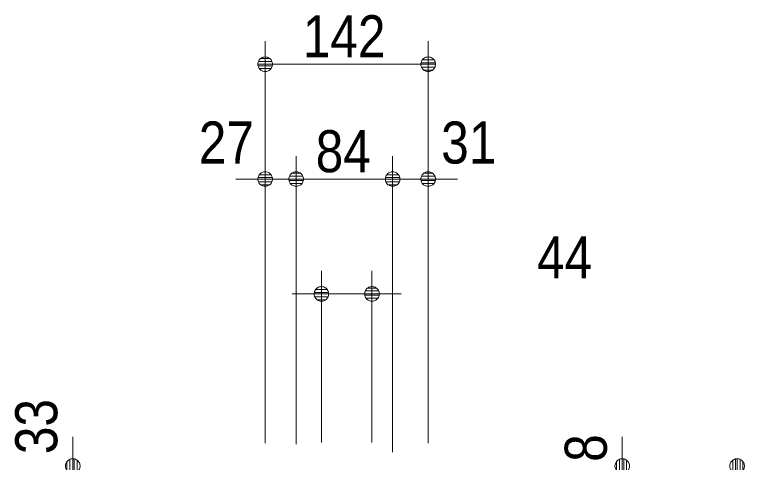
# Model space of a CAD drawing. Units: millimetres, scale not verified. Extents: x -6062 to 6062, y -3045 to 3045.
# Drawn here: x -575 to 60, y 353 to 743 of the extents above; entities that cross this region are included whole.
import ezdxf
from ezdxf.enums import TextEntityAlignment as Align

# ---------------------------------------------------------------- set-up
doc = ezdxf.new("R2010")
doc.units = ezdxf.units.MM
doc.header["$LTSCALE"] = 20
for name, color, linetype, lineweight in [('0-0_2寸法-1', 7, 'Continuous', 9), ('0-1_0', 7, 'Continuous', 9), ('0-2_2寸法-2', 7, 'Continuous', 9)]:
    doc.layers.add(name, color=color, linetype=linetype, lineweight=lineweight)
doc.styles.add('ＭＳ Ｐゴシック', font='')
doc.styles.get('ＭＳ Ｐゴシック').set_extended_font_data('MS PGothic')

# ---------------------------------------------------------------- blocks, each defined once
blk = doc.blocks.new('_Dot')
at = {"layer": '0-1_0'}
for p, q in [((-10, 0), (-20, 0)), ((9.78, 2), (-9.78, 2)), ((7.99, 6), (-7.99, 6)), ((9.16, -3.98), (-9.16, -3.98)), ((6, -7.98), (-6, -7.98))]:
    blk.add_line(p, q, dxfattribs=at)
for points in [[(10, 0), (9.92, 1.25), (9.69, 2.49), (9.3, 3.68), (8.76, 4.82), (8.09, 5.88), (7.29, 6.85), (6.37, 7.71), (5.36, 8.44), (4.26, 9.05), (3.09, 9.51), (1.87, 9.82), (0.63, 9.98), (-0.63, 9.98), (-1.87, 9.82), (-3.09, 9.51), (-4.26, 9.05), (-5.36, 8.44), (-6.37, 7.71), (-7.29, 6.85), (-8.09, 5.88), (-8.76, 4.82), (-9.3, 3.68), (-9.69, 2.49), (-9.92, 1.25), (-10, 0), (0, 0)], [(-10, 0), (-9.92, -1.25), (-9.69, -2.49), (-9.3, -3.68), (-8.76, -4.82), (-8.09, -5.88), (-7.29, -6.85), (-6.37, -7.71), (-5.36, -8.44), (-4.26, -9.05), (-3.09, -9.51), (-1.87, -9.82), (-0.63, -9.98), (0.63, -9.98), (1.87, -9.82), (3.09, -9.51), (4.26, -9.05), (5.36, -8.44), (6.37, -7.71), (7.29, -6.85), (8.09, -5.88), (8.76, -4.82), (9.3, -3.68), (9.69, -2.49), (9.92, -1.25), (10, 0), (0, 0)]]:
    blk.add_lwpolyline(points, close=True, dxfattribs=at)

msp = doc.modelspace()

# ---------------------------------------------------------------- linework, layer by layer
at = {"layer": '0-0_2寸法-1'}
for p, q in [((-357.04, 620), (-357.04, 720)), ((-215.04, 620), (-215.04, 720)), ((-344.32, 700), (-227.75, 700)), ((-330.04, 369), (-330.04, 620)), ((-246.04, 362), (-246.04, 620)), ((-317.32, 600), (-258.75, 600))]:
    msp.add_line(p, q, dxfattribs=at)
at = {"layer": '0-2_2寸法-2'}
for p, q in [((-357.04, 370), (-357.04, 620)), ((-330.04, 369), (-330.04, 620)), ((-246.04, 362), (-246.04, 620)), ((-215.04, 370), (-215.04, 620)), ((-369.75, 600), (-382.46, 600)), ((-330.04, 600), (-357.04, 600)), ((-317.32, 600), (-304.61, 600)), ((-258.75, 600), (-271.46, 600)), ((-215.04, 600), (-246.04, 600)), ((-202.32, 600), (-189.61, 600)), ((-308.04, 370.61), (-308.04, 520)), ((-264.04, 370.61), (-264.04, 520)), ((-320.75, 500), (-333.46, 500)), ((-308.04, 500), (-264.04, 500)), ((-251.32, 500), (-238.61, 500)), ((-524.54, 362.71), (-524.54, 375.42)), ((-46.04, 362.71), (-46.04, 375.42))]:
    msp.add_line(p, q, dxfattribs=at)

# ---------------------------------------------------------------- block references
at = {"layer": '0-0_2寸法-1', "xscale": 0.6356201, "yscale": 0.6356201}
for p, rotation in [((-357.04, 700), 180), ((-330.04, 600), 180), ((53.96, 350), 90)]:
    msp.add_blockref('_Dot', p, dxfattribs=dict(at, rotation=rotation))
for p in [(-215.04, 700), (-246.04, 600)]:
    msp.add_blockref('_Dot', p, dxfattribs=at)
at = {"layer": '0-2_2寸法-2', "xscale": 0.6356201, "yscale": 0.6356201}
for p in [(-357.04, 600), (-246.04, 600), (-308.04, 500)]:
    msp.add_blockref('_Dot', p, dxfattribs=at)
for p, rotation in [((-330.04, 600), 180), ((-215.04, 600), 180), ((-264.04, 500), 180), ((-524.54, 350), 270), ((-46.04, 350), 270)]:
    msp.add_blockref('_Dot', p, dxfattribs=dict(at, rotation=rotation))

# ---------------------------------------------------------------- texts
at = {"layer": '0-0_2寸法-1', "style": 'ＭＳ Ｐゴシック', "width": 0.9}
for s, p in [('142', (-324.26, 695.04)), ('84', (-313.02, 594.94))]:
    msp.add_text(s, height=36.66, dxfattribs=at).set_placement(p, align=Align.BOTTOM_LEFT)
at = {"layer": '0-2_2寸法-2', "style": 'ＭＳ Ｐゴシック', "width": 0.9}
for s, p in [('27', (-414.84, 602.48)), ('31', (-203.73, 602.48)), ('44', (-120.27, 502.48))]:
    msp.add_text(s, height=36.66, dxfattribs=at).set_placement(p, align=Align.BOTTOM_LEFT)
for s, p in [('33', (-527.02, 360.41)), ('8', (-48.52, 353.7))]:
    msp.add_text(s, height=36.66, rotation=90, dxfattribs=at).set_placement(p, align=Align.BOTTOM_LEFT)

doc.saveas('drawing.dxf')
